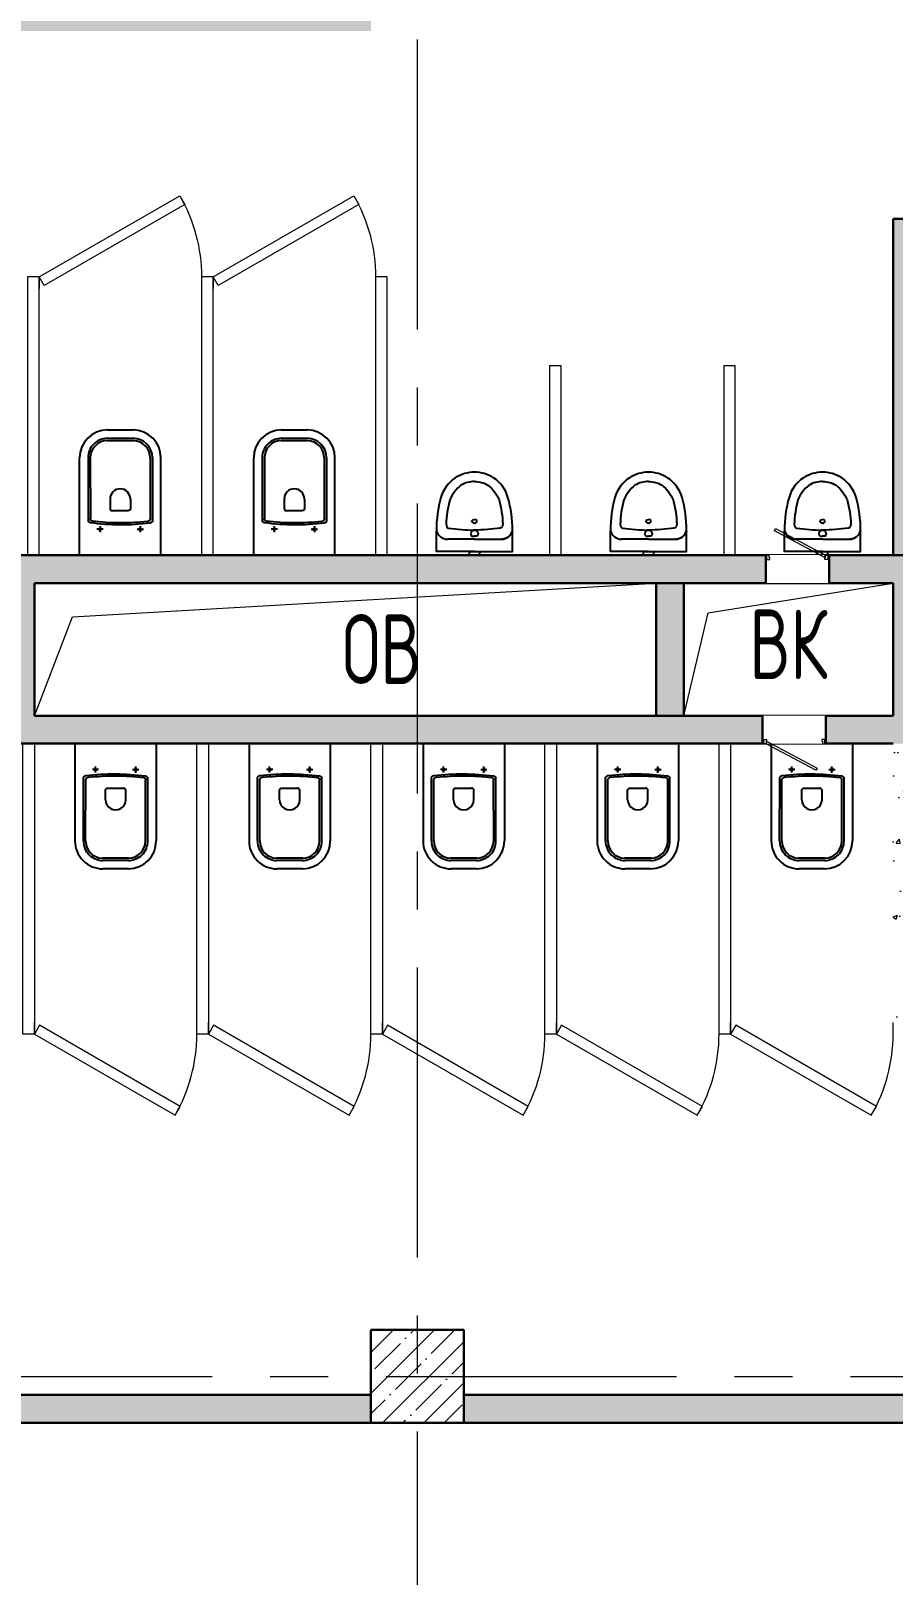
# Model space of a CAD drawing. Header units: millimetres. Extents: x -354900 to 8840672, y 0 to 292181.
# Drawn here: x -60961 to -57246, y 117744 to 124401 of the extents above; entities that cross this region are included whole.
import ezdxf

# ---------------------------------------------------------------- set-up
doc = ezdxf.new("R2010")
doc.units = ezdxf.units.MM
doc.header["$MEASUREMENT"] = 0
doc.set_wipeout_variables(frame=1)
doc.linetypes.add('CENTER', pattern=[2, 1.25, -0.25, 0.25, -0.25])
doc.layers.get('0').update_dxf_attribs({"color": 250, "lineweight": 9})
for name, color, linetype, lineweight in [('АР_Двери', 5, 'Continuous', 18), ('АР_Колонны', 5, 'Continuous', 30), ('АР_Колонны Штрих', 250, 'Continuous', 5), ('АР_Оси', 193, 'Continuous', 9), ('АР_Перегородки газоблок', 165, 'Continuous', 30), ('АР_Перегородки газоблок_Штрих', 165, 'Continuous', 5), ('АР_Перегородки сантехнические', 216, 'Continuous', 9), ('АР_тонкая линия', 250, 'Continuous', 0)]:
    doc.layers.add(name, color=color, linetype=linetype, lineweight=lineweight)
doc.layers.add('АР_Отверстия', color=251, linetype='Continuous')
doc.layers.add('ТХ_сантехника', color=253, linetype='Continuous')
doc.styles.add('ICOCPEUR', font='isocpeur.ttf')
pattern_1 = [(50, (0, 0), (215.17805, -18.82564), [22.5, -247.5]), (355, (0, 0), (-41.6254, 225.65764), [18, -198]), (100.45144, (17.93, -1.57), (173.55265, 206.832), [19.12206, -210.34263]), (46.1842, (0, 60), (320.1724, -49.6558), [33.75, -371.25]), (96.63564, (26.68, 55.86), (280.3986, 292.2356), [28.6831, -315.5141]), (351.18416, (0, 60), (280.3986, 292.2356), [27, -297]), (21, (30, 45), (179.07212, -120.78567), [22.5, -247.5]), (326, (30, 45), (72.9946, 217.545), [18, -198]), (71.45144, (44.92, 34.93), (252.0667, 96.75935), [19.12206, -210.34263]), (37.5, (0, 0), (3.647957, 99.868156), [0, -195.6, 0, -201, 0, -198.75]), (7.5, (0, 0), (78.92086, 118.32351), [0, -114.6, 0, -191.1, 0, -75.75]), (327.5, (-66.9, 0), (160.14673, -6.76646), [0, -75, 0, -234, 0, -310.5]), (317.5, (-96.9, 0), (174.95585, 30.0315), [0, -97.5, 0, -155.4, 0, -220.5])]

# ---------------------------------------------------------------- blocks, each defined once
blk = doc.blocks.new('*U10')
for p, q in [((0, 0), (0, 50)), ((700, 0), (700, 50))]:
    blk.add_line(p, q)
blk.add_lwpolyline([(0, 0), (606.2, -350), (628.1, -312.1), (21.9, 37.9)], close=True)
blk.add_arc((0, 0), 700, 330, 0)
blk = doc.blocks.new('*U9')
for p, q in [((0, 0), (0, 50)), ((700, 0), (700, 50))]:
    blk.add_line(p, q)
blk.add_lwpolyline([(0, 0), (606.2, -350), (628.1, -312.1), (21.9, 37.9)], close=True)
blk.add_arc((0, 0), 700, 330, 0)
blk = doc.blocks.new('*U13')
for p, q in [((0, 0), (0, 50)), ((700, 0), (700, 50))]:
    blk.add_line(p, q)
blk.add_lwpolyline([(0, 0), (606.2, -350), (628.1, -312.1), (21.9, 37.9)], close=True)
blk.add_arc((0, 0), 700, 330, 0)
blk = doc.blocks.new('унитаз поликлиники')
for p, q in [((0, 175), (0, -175)), ((0, 175), (420, 175)), ((420, 138.7), (149.6, 138.7)), ((125.6, 86.7), (99.5, 86.7)), ((112.4, 73.1), (112.4, 100.2)), ((420, 129), (156.8, 128.7)), ((191.9, -33.7), (191.9, 33.7)), ((242.4, 43.7), (201.9, 43.7)), ((494, 57.1), (494, -57.1)), ((504, 55), (504, -55)), ((540, 55), (540, -55)), ((242.4, -43.7), (201.9, -43.7)), ((125.5, -86.5), (99.4, -86.5)), ((112.3, -73), (112.3, -100.1)), ((420, -129), (155.2, -128.7)), ((0, -175), (420, -175)), ((420, -139), (147.9, -138.7))]:
    blk.add_line(p, q)
for centre, radius, start, end in [((420, 55), 120, 0, 90), ((420.5, 55.2), 83.5, 359.86187, 90.33349), ((420, 55), 74, 0, 90), ((242.4, 0), 43.7, 270, 90), ((420, -55), 120, 270, 0), ((420, -55), 84, 270, 0), ((420, -55), 74, 270, 358.40182)]:
    blk.add_arc(centre, radius, start, end)
at = {"extrusion": (0, 0, -1)}
for centre, major_axis, ratio, start_param, end_param in [((149.5, 127.3), (-5.6, -10.5), 0.821373, 1.269211, 2.570669), ((1158.1, 0), (-731, -726.4), 0.993775, 0.659849, 0.910919), ((984.1, 0), (-23.4, -941.4), 0.89728, 1.422258, 1.677847), ((154.4, 119.8), (-5.61, -7.72), 0.798093, 1.232924, 2.686723), ((201.9, -33.5), (4.12, -9.49), 0.964797, 0.42926, 1.943413), ((147.9, -127.5), (5.4, -10.4), 0.836443, 0.56114, 1.877577), ((155.2, -117.5), (5.3, -10.4), 0.842984, 0.549902, 1.8819)]:
    blk.add_ellipse(centre, major_axis=major_axis, ratio=ratio, start_param=start_param, end_param=end_param, dxfattribs=at)
blk.add_ellipse((112.4, 86.8), major_axis=(3.55, 3.55), ratio=1, dxfattribs=at)
blk.add_ellipse((201.9, 33.5), major_axis=(4.12, 9.49), ratio=0.964797, start_param=0.42926, end_param=1.943413)
blk.add_ellipse((112.3, -86.6), major_axis=(3.54, -3.55), ratio=1)
blk = doc.blocks.new('Писуар')
for points in [[(0, 52.9), (116.5, 52.9, 0.328868), (164.1, 90, 0.066999), (144.5, 233.5, 0.172209), (82.4, 318.1, 0.143285), (0, 342, 0.143285), (-82.4, 318.1, 0.172209), (-144.5, 233.5, 0.066999), (-164.1, 90)], [(-58.2, 285.9, 0.137396), (-105.9, 222.3)], [(58.2, 285.9, -0.137396), (105.9, 222.3)], [(-164.1, 90, 0.328868), (-116.5, 52.9, 8)], [(0, 92.6, 0.419996), (-15.9, 76.8, 0.151492), (-10.6, 66.2), (0, 66.2)], [(0, 92.6, -0.419996), (15.9, 76.8, -0.151492), (10.6, 66.2), (0, 66.2)]]:
    blk.add_lwpolyline(points, format="xyb")
for points in [[(0, 0), (-164.1, 0), (-164.1, 90)], [(0, 0), (164.1, 0), (164.1, 90)], [(0, 52.9), (-116.5, 52.9)]]:
    blk.add_lwpolyline(points)
blk.add_lwpolyline([(-21.2, 0), (21.2, 0), (21.2, -15.9), (-21.2, -15.9)], close=True)
for centre, radius, start, end in [((0, 187.1), 114.7, 90, 120.51024), ((282.3, 110.1), 404.1, 163.87115, 178.96926), ((2.6, 912.1), 819.4, 262.01576, 269.81492)]:
    blk.add_arc(centre, radius, start, end)
at = {"extrusion": (0, 0, -1)}
for centre, radius, start, end in [((0, 187.1), 114.7, 90, 120.51024), ((282.3, 110.1), 404.1, 163.87115, 178.96926), ((2.6, 912.1), 819.4, 262.01576, 269.81492)]:
    blk.add_arc(centre, radius, start, end, dxfattribs=at)
for points in [[(-10.6, 132.4), (-10.6, 137.6), (-5.3, 137.6), (0, 137.6)], [(10.6, 132.4), (10.6, 137.6), (5.3, 137.6), (0, 137.6)], [(0, 121.8), (-5.3, 121.8), (-10.6, 127.1), (-10.6, 132.4)], [(0, 121.8), (5.3, 121.8), (10.6, 127.1), (10.6, 132.4)], [(164.1, 90), (158.8, 68.8), (137.6, 52.9), (116.5, 52.9)]]:
    blk.add_open_spline(points, degree=3)
for points, start_tangent, end_tangent in [([(-121.7, 117.4), (-111.2, 100.6)], (0.014037, -0.999901), (0.974129, -0.225992)), ([(121.7, 117.4), (111.2, 100.6)], (-0.014037, -0.999901), (-0.974129, -0.225992))]:
    blk.add_spline(points, degree=3, dxfattribs=dict(start_tangent=start_tangent, end_tangent=end_tangent))
blk = doc.blocks.new('*U612')
at = {"color": 7}
blk.add_wipeout([(-565, 60), (445, 60), (445, -388), (-565, -388)], dxfattribs=at)
for p, q in [((-530, 60), (-565, 60)), ((-550, 60), (-550, -10)), ((-550, -10), (-550, 60)), ((-510, 60), (-530, 60)), ((-510, 20), (-510, 60)), ((-500, 20), (-510, 20)), ((-500, -10), (-500, 20)), ((380, -10), (380, 20)), ((380, 20), (390, 20)), ((390, 20), (390, 60)), ((390, 60), (410, 60)), ((410, 60), (445, 60)), ((430, 60), (430, -10)), ((430, -10), (430, 60)), ((-565, -10), (-530, -10)), ((-530, -10), (-500, -10)), ((410, -10), (380, -10)), ((445, -10), (410, -10))]:
    blk.add_line(p, q)
at = {"lineweight": 30}
for p, q in [((-565, 60), (-565, -388)), ((445, 60), (445, -388))]:
    blk.add_line(p, q, dxfattribs=at)
blk.add_lwpolyline([(389, 60), (370, 25), (-424, 448), (-406, 483)], close=True)
blk = doc.blocks.new('*U611')
at = {"color": 7}
blk.add_wipeout([(-565, 60), (445, 60), (445, -388), (-565, -388)], dxfattribs=at)
for p, q in [((-530, 60), (-565, 60)), ((-550, 60), (-550, -10)), ((-550, -10), (-550, 60)), ((-510, 60), (-530, 60)), ((-510, 20), (-510, 60)), ((-500, 20), (-510, 20)), ((-500, -10), (-500, 20)), ((380, -10), (380, 20)), ((380, 20), (390, 20)), ((390, 20), (390, 60)), ((390, 60), (410, 60)), ((410, 60), (445, 60)), ((430, 60), (430, -10)), ((430, -10), (430, 60)), ((-565, -10), (-530, -10)), ((-530, -10), (-500, -10)), ((410, -10), (380, -10)), ((445, -10), (410, -10))]:
    blk.add_line(p, q)
at = {"lineweight": 30}
for p, q in [((-565, 60), (-565, -388)), ((445, 60), (445, -388))]:
    blk.add_line(p, q, dxfattribs=at)
blk.add_lwpolyline([(389, 60), (370, 25), (-424, 448), (-406, 483)], close=True)

msp = doc.modelspace()

# ---------------------------------------------------------------- hatches: boundary and pattern name
at = {"layer": 'АР_Колонны Штрих', "ltscale": 100}
h = msp.add_hatch(dxfattribs=at)
h.set_pattern_fill('ANSI35', color=256, scale=500)
h.set_pattern_definition([(45, (-1016547.86, 158672.16), (-88.388348, 88.388348), []), (45, (-1016459.47, 158672.16), (-88.388348, 88.388348), [156.25, -31.25, 0, -31.25])])
h.paths.add_polyline_path([(-59095.8, 118800.7), (-59495.8, 118800.7), (-59495.8, 118400.7), (-59095.8, 118400.7)])
at = {"layer": 'АР_Перегородки газоблок_Штрих', "ltscale": 100}
h = msp.add_hatch(dxfattribs=at)
h.set_pattern_fill('AR-CONC', color=256, scale=30)
h.set_pattern_definition(pattern_1)
h.paths.add_polyline_path([(-61590.8, 127350.7), (-61710.8, 127350.7), (-61710.8, 125985.7), (-62425.8, 125985.7), (-62425.8, 127350.7), (-62545.8, 127350.7), (-62545.8, 118520.7), (-64095.8, 118520.7), (-64095.8, 118400.7), (-59495.8, 118400.9), (-59495.8, 118520.9), (-62425.8, 118520.7), (-62425.8, 121328.5), (-60945.8, 121328.5), (-60945.8, 121328.5), (-57245.8, 121328.5), (-57245.8, 121328.5), (-53095.8, 121328.5), (-53095.8, 121448.2), (-55027, 121448.2), (-55026.9, 122020.3), (-55146.9, 122020.3), (-55147, 121448.3), (-57125.8, 121448.5), (-57125.8, 122020.3), (-57245.8, 122020.3), (-57245.8, 121448.5), (-58267.3, 121448.5), (-58267.3, 122020.3), (-58250.8, 122020.3), (-58147.3, 122020.3), (-58147.3, 121448.5), (-58250.8, 121448.5), (-59495.8, 121448.5), (-59495.8, 122020.3), (-59495.8, 121448.5), (-61065.8, 121448.5), (-61065.8, 122020.3), (-61065.8, 122020.3), (-61065.8, 121448.5), (-60945.8, 121448.5), (-60945.8, 122020.3), (-61065.8, 122020.3), (-61065.8, 121448.5), (-61590.8, 121448.5), (-61590.8, 122020.3), (-61590.8, 122020.3), (-61590.8, 121448.5), (-62425.8, 121448.5), (-62425.8, 122020.3), (-53095.7, 122020), (-53095.8, 121448.2), (-53095.8, 121448.2), (-53095.8, 122140.3), (-53818.1, 122140.1), (-57125.8, 122140.3), (-57125.8, 123590.3), (-57245.8, 123590.3), (-57245.8, 122140.3), (-62425.8, 122140.3), (-62425.8, 124400.7), (-59495.8, 124400.7), (-59495.8, 124520.7), (-62425.8, 124520.7), (-62425.8, 125985.7), (-61710.8, 125985.7), (-61710.8, 124520.7), (-61590.8, 124520.7)])
h = msp.add_hatch(dxfattribs=at)
h.set_pattern_fill('AR-CONC', color=256, scale=30)
h.set_pattern_definition(pattern_1)
h.paths.add_polyline_path([(-57245.8, 121328.5), (-57245.8, 120116.2), (-57125.8, 120116.2), (-57125.8, 121328.5)])
h = msp.add_hatch(dxfattribs=at)
h.set_pattern_fill('AR-CONC', color=256, scale=30)
h.set_pattern_definition(pattern_1)
h.paths.add_polyline_path([(-53495.8, 118520.7), (-59095.8, 118520.7), (-59095.8, 118400.7), (-53495.8, 118400.7)])

# ---------------------------------------------------------------- linework, layer by layer
at = {"layer": 'АР_Колонны', "ltscale": 100}
msp.add_lwpolyline([(-59495.8, 118800.7), (-59095.8, 118800.7), (-59095.8, 118400.7), (-59495.8, 118400.7)], close=True, dxfattribs=at)
at = {"layer": 'АР_Оси', "linetype": 'CENTER', "ltscale": 1000}
for p, q in [((-59295.8, 134363.2), (-59295.8, 78630.8)), ((-89429.5, 118600.7), (-6251.1, 118600.7))]:
    msp.add_line(p, q, dxfattribs=at)
at = {"layer": 'АР_Перегородки газоблок', "ltscale": 100}
for points in [[(-57245.8, 122140.3), (-57245.8, 123590.3)], [(-57245.8, 123590.3), (-57125.8, 123590.3)], [(-62425.8, 122140.3), (-55146.9, 122140.3)], [(-60945.8, 122020.3), (-60945.8, 121448.5)], [(-58061.8, 122020.3), (-60945.8, 122020.3)], [(-58267.3, 121448.5), (-58267.3, 122020.3)], [(-57245.8, 122020.3), (-58250.8, 122020.3)], [(-58147.3, 122020.3), (-58147.3, 121448.5)], [(-57245.8, 121448.5), (-57245.8, 122020.3)], [(-60945.8, 121448.5), (-57974.3, 121448.5)], [(-58250.8, 121448.5), (-57245.8, 121448.5)], [(-60879.8, 121328.5), (-62425.8, 121328.5)], [(-57245.8, 121328.5), (-60945.8, 121328.5)], [(-57245.8, 121328.5), (-57245.8, 121328.5)], [(-62425.8, 118520.7), (-59495.8, 118520.9)], [(-59095.8, 118520.5), (-55323.1, 118520.7)], [(-59495.8, 118400.9), (-64095.8, 118400.5)], [(-53495.8, 118400.7), (-59095.8, 118400.7)]]:
    msp.add_lwpolyline(points, dxfattribs=at)
at = {"layer": 'АР_Перегородки сантехнические', "lineweight": 0}
for points in [[(-60975.8, 122140.3), (-60925.8, 122140.3), (-60925.8, 123340.3), (-60975.8, 123340.3)], [(-60225.8, 122140.3), (-60175.8, 122140.3), (-60175.8, 123340.3), (-60225.8, 123340.3)], [(-59475.8, 122140.3), (-59425.8, 122140.3), (-59425.8, 123340.3), (-59475.8, 123340.3)], [(-58725.8, 122140.3), (-58675.8, 122140.3), (-58675.8, 122956.9), (-58725.8, 122956.9)], [(-57975.8, 122140.3), (-57925.8, 122140.3), (-57925.8, 122956.9), (-57975.8, 122956.9)], [(-60995.8, 121328.5), (-60945.8, 121328.5), (-60945.8, 120076.2), (-60995.8, 120076.2)], [(-60245.8, 121328.5), (-60195.8, 121328.5), (-60195.8, 120076.2), (-60245.8, 120076.2)], [(-59495.8, 121328.5), (-59445.8, 121328.5), (-59445.8, 120076.2), (-59495.8, 120076.2)], [(-58745.8, 121328.5), (-58695.8, 121328.5), (-58695.8, 120076.2), (-58745.8, 120076.2)], [(-57995.8, 121328.5), (-57945.8, 121328.5), (-57945.8, 120076.2), (-57995.8, 120076.2)]]:
    msp.add_lwpolyline(points, close=True, dxfattribs=at)
at = {"layer": 'АР_тонкая линия', "color": 18, "ltscale": 100, "true_color": 0x000000}
for points in [[(-60945.8, 121448.5), (-60782.2, 121874.4), (-58267.3, 122020.3)], [(-58147.3, 121448.5), (-58042.4, 121891.8), (-57245.8, 122020.3)]]:
    msp.add_lwpolyline(points, dxfattribs=at)

# ---------------------------------------------------------------- block references
at = {"layer": 'АР_Двери', "lineweight": 30, "xscale": -1, "rotation": 180}
for p in [(-60925.8, 123340.3), (-60175.8, 123340.3)]:
    msp.add_blockref('*U13', p, dxfattribs=at)
at = {"layer": 'АР_Двери', "lineweight": 30}
for name, p in [('*U9', (-60945.8, 120076.2)), ('*U9', (-60195.8, 120076.2)), ('*U9', (-59445.8, 120076.2)), ('*U9', (-58695.8, 120076.2)), ('*U10', (-57945.8, 120076.2))]:
    msp.add_blockref(name, p, dxfattribs=at)
at = {"layer": 'ТХ_сантехника'}
for p, rotation in [((-60575.8, 122140.3), 90.00000000000001), ((-59825.8, 122140.3), 90.00000000000001), ((-60595.8, 121328.5), 270.0015666875582), ((-59845.8, 121328.5), 270.0015666875582), ((-59095.8, 121328.5), 270.0015666875582), ((-58345.8, 121328.5), 270.0015666875582), ((-57595.8, 121328.5), 270.0015666875582)]:
    msp.add_blockref('унитаз поликлиники', p, dxfattribs=dict(at, rotation=rotation))
at = {"layer": 'ТХ_сантехника', "ltscale": 100}
for p in [(-59049.7, 122156.2), (-58299.7, 122156.2), (-57549.7, 122156.2)]:
    msp.add_blockref('Писуар', p, dxfattribs=at)

# ---------------------------------------------------------------- texts
at = {"layer": 'АР_Отверстия', "ltscale": 100, "char_height": 300, "attachment_point": 5, "line_spacing_factor": 0.7, "style": 'ICOCPEUR'}
for s, insert in [('\\A1;{\\W0.7;ВК}', (-57696.8, 121756.5)), ('\\A1;{\\W0.7;ОВ}', (-59449.7, 121735.5))]:
    msp.add_mtext(s, dxfattribs=dict(at, insert=insert))

# ---------------------------------------------------------------- next in the draw order: block references
at = {"layer": 'АР_Двери', "xscale": 0.2701273999331003, "yscale": 0.2701273999331003, "zscale": 0.2701273999331003}
for name, p, rotation in [('*U611', (-57642.1, 122125.1), 0.002280706094175934), ('*U612', (-57688, 121343.8), 180.0022807060942)]:
    msp.add_blockref(name, p, dxfattribs=dict(at, rotation=rotation))

doc.saveas('drawing.dxf')
